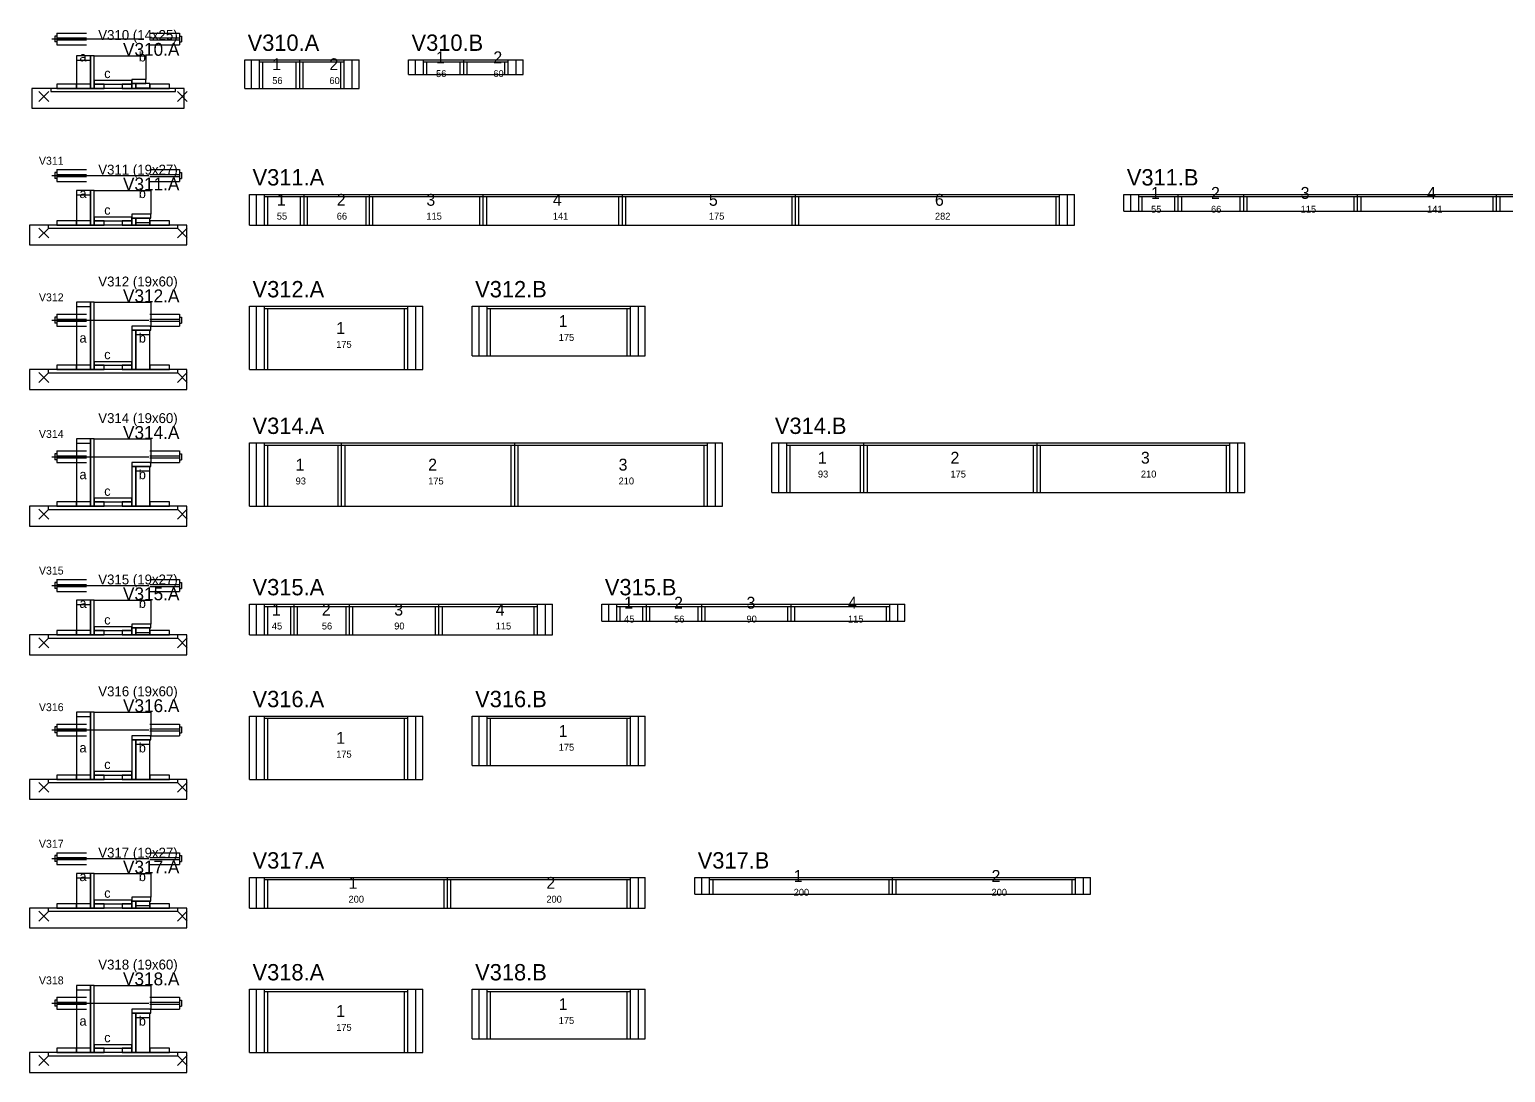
# Model space of a CAD drawing. Header units: metres. Extents: x -10 to 74425, y -2037 to 26.
# Drawn here: x 14770 to 16262, y -2016 to -962 of the extents above; entities that cross this region are included whole.
import ezdxf

# ---------------------------------------------------------------- set-up
doc = ezdxf.new("R2010")
doc.units = ezdxf.units.M
doc.layers.add('LABELS', color=3, linetype='Continuous')
doc.layers.add('VIGAS', color=7, linetype='Continuous')

msp = doc.modelspace()

# ---------------------------------------------------------------- linework, layer by layer
at = {"layer": 'VIGAS'}
for p, q in [((14795, -969), (14795, -975)), ((14797, -969), (14795, -969)), ((14797, -966), (14827, -966)), ((14797, -966), (14797, -978)), ((14891, -966), (14921, -966)), ((14921, -966), (14921, -978)), ((14921, -969), (14923, -969)), ((14923, -969), (14923, -975)), ((14792, -972), (14885, -972)), ((14797, -975), (14795, -975)), ((14797, -971), (14827, -971)), ((14797, -973), (14827, -973)), ((14797, -978), (14827, -978)), ((14891, -971), (14921, -971)), ((14891, -973), (14921, -973)), ((14891, -978), (14921, -978)), ((14921, -975), (14923, -975)), ((14987, -993), (15042.7, -993)), ((14987, -1022), (14987, -993)), ((14994, -1022), (14994, -993)), ((15002, -1022), (15002, -993)), ((15002, -995.2), (15042.7, -995.2)), ((15005.5, -1022), (15005.5, -995.2)), ((15039.2, -1022), (15039.2, -995.2)), ((15042.7, -1022), (15042.7, -993)), ((15042.7, -1022), (15042.7, -993)), ((15042.7, -993), (15102.7, -993)), ((15042.7, -1022), (15042.7, -993)), ((15042.7, -1022), (15042.7, -993)), ((15042.7, -1022), (15042.7, -993)), ((15042.7, -995.2), (15087.7, -995.2)), ((15046.2, -1022), (15046.2, -995.2)), ((15084.2, -1022), (15084.2, -995.2)), ((15087.7, -1022), (15087.7, -993)), ((15095.7, -1022), (15095.7, -993)), ((15102.7, -1022), (15102.7, -993)), ((15152.7, -993), (15208.4, -993)), ((15152.7, -1008), (15152.7, -993)), ((15159.7, -1008), (15159.7, -993)), ((15167.7, -1008), (15167.7, -993)), ((15167.7, -995.2), (15208.4, -995.2)), ((15171.2, -1008), (15171.2, -995.2)), ((15204.9, -1008), (15204.9, -995.2)), ((15208.4, -1008), (15208.4, -993)), ((15208.4, -1008), (15208.4, -993)), ((15208.4, -993), (15268.4, -993)), ((15208.4, -1008), (15208.4, -993)), ((15208.4, -1008), (15208.4, -993)), ((15208.4, -1008), (15208.4, -993)), ((15208.4, -995.2), (15253.4, -995.2)), ((15211.9, -1008), (15211.9, -995.2)), ((15249.9, -1008), (15249.9, -995.2)), ((15253.4, -1008), (15253.4, -993)), ((15261.4, -1008), (15261.4, -993)), ((15268.4, -1008), (15268.4, -993)), ((15152.7, -1008), (15208.4, -1008)), ((15167.7, -1008), (15171.2, -1008)), ((15204.9, -1008), (15208.4, -1008)), ((15208.4, -1008), (15268.4, -1008)), ((15208.4, -1008), (15211.9, -1008)), ((15249.9, -1008), (15253.4, -1008)), ((14779, -1035), (14789, -1025)), ((14779, -1025), (14789, -1035)), ((14919, -1035), (14929, -1025)), ((14919, -1025), (14929, -1035)), ((14987, -1022), (15042.7, -1022)), ((15002, -1022), (15005.5, -1022)), ((15039.2, -1022), (15042.7, -1022)), ((15042.7, -1022), (15102.7, -1022)), ((15042.7, -1022), (15046.2, -1022)), ((15084.2, -1022), (15087.7, -1022)), ((14797, -1104), (14827, -1104)), ((14797, -1104), (14797, -1116)), ((14891, -1104), (14921, -1104)), ((14921, -1104), (14921, -1116)), ((14792, -1110), (14890, -1110)), ((14795, -1107), (14795, -1113)), ((14797, -1107), (14795, -1107)), ((14797, -1113), (14795, -1113)), ((14797, -1109), (14827, -1109)), ((14797, -1111), (14827, -1111)), ((14797, -1116), (14827, -1116)), ((14891, -1109), (14921, -1109)), ((14891, -1111), (14921, -1111)), ((14891, -1116), (14921, -1116)), ((14921, -1107), (14923, -1107)), ((14921, -1113), (14923, -1113)), ((14923, -1107), (14923, -1113)), ((14992, -1129), (15047, -1129)), ((14992, -1160), (14992, -1129)), ((14999, -1160), (14999, -1129)), ((15007, -1160), (15007, -1129)), ((15007, -1131.2), (15047, -1131.2)), ((15010.5, -1160), (15010.5, -1131.2)), ((15043.5, -1160), (15043.5, -1131.2)), ((15047, -1160), (15047, -1129)), ((15047, -1160), (15047, -1129)), ((15047, -1129), (15113.2, -1129)), ((15047, -1160), (15047, -1129)), ((15047, -1160), (15047, -1129)), ((15047, -1160), (15047, -1129)), ((15047, -1131.2), (15113.2, -1131.2)), ((15050.5, -1160), (15050.5, -1131.2)), ((15109.7, -1160), (15109.7, -1131.2)), ((15113.2, -1160), (15113.2, -1129)), ((15113.2, -1160), (15113.2, -1129)), ((15113.2, -1129), (15228.2, -1129)), ((15113.2, -1160), (15113.2, -1129)), ((15113.2, -1160), (15113.2, -1129)), ((15113.2, -1160), (15113.2, -1129)), ((15113.2, -1131.2), (15228.2, -1131.2)), ((15116.7, -1160), (15116.7, -1131.2)), ((15224.7, -1160), (15224.7, -1131.2)), ((15228.2, -1160), (15228.2, -1129)), ((15228.2, -1160), (15228.2, -1129)), ((15228.2, -1129), (15368.8, -1129)), ((15228.2, -1160), (15228.2, -1129)), ((15228.2, -1160), (15228.2, -1129)), ((15228.2, -1160), (15228.2, -1129)), ((15228.2, -1131.2), (15368.8, -1131.2)), ((15231.7, -1160), (15231.7, -1131.2)), ((15365.3, -1160), (15365.3, -1131.2)), ((15368.8, -1160), (15368.8, -1129)), ((15368.8, -1160), (15368.8, -1129)), ((15368.8, -1129), (15543.8, -1129)), ((15368.8, -1160), (15368.8, -1129)), ((15368.8, -1160), (15368.8, -1129)), ((15368.8, -1160), (15368.8, -1129)), ((15368.8, -1131.2), (15543.8, -1131.2)), ((15372.3, -1160), (15372.3, -1131.2)), ((15540.3, -1160), (15540.3, -1131.2)), ((15543.8, -1160), (15543.8, -1129)), ((15543.8, -1160), (15543.8, -1129)), ((15543.8, -1129), (15825.8, -1129)), ((15543.8, -1160), (15543.8, -1129)), ((15543.8, -1160), (15543.8, -1129)), ((15543.8, -1160), (15543.8, -1129)), ((15543.8, -1131.2), (15810.8, -1131.2)), ((15547.3, -1160), (15547.3, -1131.2)), ((15807.3, -1160), (15807.3, -1131.2)), ((15810.8, -1160), (15810.8, -1129)), ((15818.8, -1160), (15818.8, -1129)), ((15825.8, -1160), (15825.8, -1129)), ((15875.8, -1129), (15930.8, -1129)), ((15875.8, -1146), (15875.8, -1129)), ((15882.8, -1146), (15882.8, -1129)), ((15890.8, -1146), (15890.8, -1129)), ((15890.8, -1131.2), (15930.8, -1131.2)), ((15894.3, -1146), (15894.3, -1131.2)), ((15927.3, -1146), (15927.3, -1131.2)), ((15930.8, -1146), (15930.8, -1129)), ((15930.8, -1146), (15930.8, -1129)), ((15930.8, -1129), (15997, -1129)), ((15930.8, -1146), (15930.8, -1129)), ((15930.8, -1146), (15930.8, -1129)), ((15930.8, -1146), (15930.8, -1129)), ((15930.8, -1131.2), (15997, -1131.2)), ((15934.3, -1146), (15934.3, -1131.2)), ((15993.5, -1146), (15993.5, -1131.2)), ((15997, -1146), (15997, -1129)), ((15997, -1146), (15997, -1129)), ((15997, -1129), (16112, -1129)), ((15997, -1146), (15997, -1129)), ((15997, -1146), (15997, -1129)), ((15997, -1146), (15997, -1129)), ((15997, -1131.2), (16112, -1131.2)), ((16000.5, -1146), (16000.5, -1131.2)), ((16108.5, -1146), (16108.5, -1131.2)), ((16112, -1146), (16112, -1129)), ((16112, -1146), (16112, -1129)), ((16112, -1129), (16252.6, -1129)), ((16112, -1146), (16112, -1129)), ((16112, -1146), (16112, -1129)), ((16112, -1146), (16112, -1129)), ((16112, -1131.2), (16252.6, -1131.2)), ((16115.5, -1146), (16115.5, -1131.2)), ((16249.1, -1146), (16249.1, -1131.2)), ((16252.6, -1146), (16252.6, -1129)), ((16252.6, -1146), (16252.6, -1129)), ((16252.6, -1129), (16427.6, -1129)), ((16252.6, -1146), (16252.6, -1129)), ((16252.6, -1146), (16252.6, -1129)), ((16252.6, -1146), (16252.6, -1129)), ((16252.6, -1131.2), (16427.6, -1131.2)), ((16256.1, -1146), (16256.1, -1131.2)), ((15875.8, -1146), (15930.8, -1146)), ((15890.8, -1146), (15894.3, -1146)), ((15927.3, -1146), (15930.8, -1146)), ((15930.8, -1146), (15997, -1146)), ((15930.8, -1146), (15934.3, -1146)), ((15993.5, -1146), (15997, -1146)), ((15997, -1146), (16112, -1146)), ((15997, -1146), (16000.5, -1146)), ((16108.5, -1146), (16112, -1146)), ((16112, -1146), (16252.6, -1146)), ((16112, -1146), (16115.5, -1146)), ((16249.1, -1146), (16252.6, -1146)), ((16252.6, -1146), (16427.6, -1146)), ((16252.6, -1146), (16256.1, -1146)), ((14779, -1173), (14789, -1163)), ((14779, -1163), (14789, -1173)), ((14919, -1173), (14929, -1163)), ((14919, -1163), (14929, -1173)), ((14992, -1160), (15047, -1160)), ((15007, -1160), (15010.5, -1160)), ((15043.5, -1160), (15047, -1160)), ((15047, -1160), (15113.2, -1160)), ((15047, -1160), (15050.5, -1160)), ((15109.7, -1160), (15113.2, -1160)), ((15113.2, -1160), (15228.2, -1160)), ((15113.2, -1160), (15116.7, -1160)), ((15224.7, -1160), (15228.2, -1160)), ((15228.2, -1160), (15368.8, -1160)), ((15228.2, -1160), (15231.7, -1160)), ((15365.3, -1160), (15368.8, -1160)), ((15368.8, -1160), (15543.8, -1160)), ((15368.8, -1160), (15372.3, -1160)), ((15540.3, -1160), (15543.8, -1160)), ((15543.8, -1160), (15825.8, -1160)), ((15543.8, -1160), (15547.3, -1160)), ((15807.3, -1160), (15810.8, -1160)), ((14795, -1253), (14795, -1259)), ((14797, -1253), (14795, -1253)), ((14797, -1250), (14827, -1250)), ((14797, -1250), (14797, -1262)), ((14891, -1250), (14921, -1250)), ((14921, -1250), (14921, -1262)), ((14921, -1253), (14923, -1253)), ((14923, -1253), (14923, -1259)), ((14992, -1242), (15167, -1242)), ((14992, -1306), (14992, -1242)), ((14999, -1306), (14999, -1242)), ((15007, -1306), (15007, -1242)), ((15007, -1244.2), (15152, -1244.2)), ((15010.5, -1306), (15010.5, -1244.2)), ((15148.5, -1306), (15148.5, -1244.2)), ((15152, -1306), (15152, -1242)), ((15160, -1306), (15160, -1242)), ((15167, -1306), (15167, -1242)), ((15217, -1242), (15392, -1242)), ((15217, -1292), (15217, -1242)), ((15224, -1292), (15224, -1242)), ((15232, -1292), (15232, -1242)), ((15232, -1244.2), (15377, -1244.2)), ((15235.5, -1292), (15235.5, -1244.2)), ((15373.5, -1292), (15373.5, -1244.2)), ((15377, -1292), (15377, -1242)), ((15385, -1292), (15385, -1242)), ((15392, -1292), (15392, -1242)), ((14792, -1256), (14890, -1256)), ((14797, -1259), (14795, -1259)), ((14797, -1255), (14827, -1255)), ((14797, -1257), (14827, -1257)), ((14797, -1262), (14827, -1262)), ((14891, -1255), (14921, -1255)), ((14891, -1257), (14921, -1257)), ((14891, -1262), (14921, -1262)), ((14921, -1259), (14923, -1259)), ((15217, -1292), (15392, -1292)), ((15232, -1292), (15235.5, -1292)), ((15373.5, -1292), (15377, -1292)), ((14779, -1319), (14789, -1309)), ((14779, -1309), (14789, -1319)), ((14919, -1319), (14929, -1309)), ((14919, -1309), (14929, -1319)), ((14992, -1306), (15167, -1306)), ((15007, -1306), (15010.5, -1306)), ((15148.5, -1306), (15152, -1306)), ((14992, -1380), (15085, -1380)), ((14992, -1444), (14992, -1380)), ((14999, -1444), (14999, -1380)), ((15007, -1444), (15007, -1380)), ((15007, -1382.2), (15085, -1382.2)), ((15010.5, -1444), (15010.5, -1382.2)), ((15081.5, -1444), (15081.5, -1382.2)), ((15085, -1444), (15085, -1380)), ((15085, -1444), (15085, -1380)), ((15085, -1380), (15260, -1380)), ((15085, -1444), (15085, -1380)), ((15085, -1444), (15085, -1380)), ((15085, -1444), (15085, -1380)), ((15085, -1382.2), (15260, -1382.2)), ((15088.5, -1444), (15088.5, -1382.2)), ((15256.5, -1444), (15256.5, -1382.2)), ((15260, -1444), (15260, -1380)), ((15260, -1444), (15260, -1380)), ((15260, -1380), (15470, -1380)), ((15260, -1444), (15260, -1380)), ((15260, -1444), (15260, -1380)), ((15260, -1444), (15260, -1380)), ((15260, -1382.2), (15455, -1382.2)), ((15263.5, -1444), (15263.5, -1382.2)), ((15451.5, -1444), (15451.5, -1382.2)), ((15455, -1444), (15455, -1380)), ((15463, -1444), (15463, -1380)), ((15470, -1444), (15470, -1380)), ((15520, -1380), (15613, -1380)), ((15520, -1430), (15520, -1380)), ((15527, -1430), (15527, -1380)), ((15535, -1430), (15535, -1380)), ((15535, -1382.2), (15613, -1382.2)), ((15538.5, -1430), (15538.5, -1382.2)), ((15609.5, -1430), (15609.5, -1382.2)), ((15613, -1430), (15613, -1380)), ((15613, -1430), (15613, -1380)), ((15613, -1380), (15788, -1380)), ((15613, -1430), (15613, -1380)), ((15613, -1430), (15613, -1380)), ((15613, -1430), (15613, -1380)), ((15613, -1382.2), (15788, -1382.2)), ((15616.5, -1430), (15616.5, -1382.2)), ((15784.5, -1430), (15784.5, -1382.2)), ((15788, -1430), (15788, -1380)), ((15788, -1430), (15788, -1380)), ((15788, -1380), (15998, -1380)), ((15788, -1430), (15788, -1380)), ((15788, -1430), (15788, -1380)), ((15788, -1430), (15788, -1380)), ((15788, -1382.2), (15983, -1382.2)), ((15791.5, -1430), (15791.5, -1382.2)), ((15979.5, -1430), (15979.5, -1382.2)), ((15983, -1430), (15983, -1380)), ((15991, -1430), (15991, -1380)), ((15998, -1430), (15998, -1380)), ((14792, -1394), (14890, -1394)), ((14795, -1391), (14795, -1397)), ((14797, -1391), (14795, -1391)), ((14797, -1397), (14795, -1397)), ((14797, -1388), (14827, -1388)), ((14797, -1388), (14797, -1400)), ((14797, -1393), (14827, -1393)), ((14797, -1395), (14827, -1395)), ((14797, -1400), (14827, -1400)), ((14891, -1388), (14921, -1388)), ((14891, -1393), (14921, -1393)), ((14891, -1395), (14921, -1395)), ((14891, -1400), (14921, -1400)), ((14921, -1388), (14921, -1400)), ((14921, -1391), (14923, -1391)), ((14921, -1397), (14923, -1397)), ((14923, -1391), (14923, -1397)), ((15520, -1430), (15613, -1430)), ((15535, -1430), (15538.5, -1430)), ((15609.5, -1430), (15613, -1430)), ((15613, -1430), (15788, -1430)), ((15613, -1430), (15616.5, -1430)), ((15784.5, -1430), (15788, -1430)), ((15788, -1430), (15998, -1430)), ((15788, -1430), (15791.5, -1430)), ((15979.5, -1430), (15983, -1430)), ((14779, -1457), (14789, -1447)), ((14779, -1447), (14789, -1457)), ((14919, -1457), (14929, -1447)), ((14919, -1447), (14929, -1457)), ((14992, -1444), (15085, -1444)), ((15007, -1444), (15010.5, -1444)), ((15081.5, -1444), (15085, -1444)), ((15085, -1444), (15260, -1444)), ((15085, -1444), (15088.5, -1444)), ((15256.5, -1444), (15260, -1444)), ((15260, -1444), (15470, -1444)), ((15260, -1444), (15263.5, -1444)), ((15451.5, -1444), (15455, -1444)), ((14795, -1521), (14795, -1527)), ((14797, -1521), (14795, -1521)), ((14797, -1518), (14827, -1518)), ((14797, -1518), (14797, -1530)), ((14891, -1518), (14921, -1518)), ((14921, -1518), (14921, -1530)), ((14921, -1521), (14923, -1521)), ((14923, -1521), (14923, -1527)), ((14792, -1524), (14890, -1524)), ((14797, -1527), (14795, -1527)), ((14797, -1523), (14827, -1523)), ((14797, -1525), (14827, -1525)), ((14797, -1530), (14827, -1530)), ((14891, -1523), (14921, -1523)), ((14891, -1525), (14921, -1525)), ((14891, -1530), (14921, -1530)), ((14921, -1527), (14923, -1527)), ((14992, -1543), (15037, -1543)), ((14992, -1574), (14992, -1543)), ((14999, -1574), (14999, -1543)), ((15007, -1574), (15007, -1543)), ((15007, -1545.2), (15037, -1545.2)), ((15010.5, -1574), (15010.5, -1545.2)), ((15033.5, -1574), (15033.5, -1545.2)), ((15037, -1574), (15037, -1543)), ((15037, -1574), (15037, -1543)), ((15037, -1543), (15093, -1543)), ((15037, -1574), (15037, -1543)), ((15037, -1574), (15037, -1543)), ((15037, -1574), (15037, -1543)), ((15037, -1545.2), (15093, -1545.2)), ((15040.5, -1574), (15040.5, -1545.2)), ((15089.5, -1574), (15089.5, -1545.2)), ((15093, -1574), (15093, -1543)), ((15093, -1574), (15093, -1543)), ((15093, -1543), (15183.4, -1543)), ((15093, -1574), (15093, -1543)), ((15093, -1574), (15093, -1543)), ((15093, -1574), (15093, -1543)), ((15093, -1545.2), (15183.4, -1545.2)), ((15096.5, -1574), (15096.5, -1545.2)), ((15179.9, -1574), (15179.9, -1545.2)), ((15183.4, -1574), (15183.4, -1543)), ((15183.4, -1574), (15183.4, -1543)), ((15183.4, -1543), (15298.1, -1543)), ((15183.4, -1574), (15183.4, -1543)), ((15183.4, -1574), (15183.4, -1543)), ((15183.4, -1574), (15183.4, -1543)), ((15183.4, -1545.2), (15283.1, -1545.2)), ((15186.9, -1574), (15186.9, -1545.2)), ((15279.6, -1574), (15279.6, -1545.2)), ((15283.1, -1574), (15283.1, -1543)), ((15291.1, -1574), (15291.1, -1543)), ((15298.1, -1574), (15298.1, -1543)), ((15348.1, -1543), (15393.1, -1543)), ((15348.1, -1560), (15348.1, -1543)), ((15355.1, -1560), (15355.1, -1543)), ((15363.1, -1560), (15363.1, -1543)), ((15363.1, -1545.2), (15393.1, -1545.2)), ((15366.6, -1560), (15366.6, -1545.2)), ((15389.6, -1560), (15389.6, -1545.2)), ((15393.1, -1560), (15393.1, -1543)), ((15393.1, -1560), (15393.1, -1543)), ((15393.1, -1543), (15449.1, -1543)), ((15393.1, -1560), (15393.1, -1543)), ((15393.1, -1560), (15393.1, -1543)), ((15393.1, -1560), (15393.1, -1543)), ((15393.1, -1545.2), (15449.1, -1545.2)), ((15396.6, -1560), (15396.6, -1545.2)), ((15445.6, -1560), (15445.6, -1545.2)), ((15449.1, -1560), (15449.1, -1543)), ((15449.1, -1560), (15449.1, -1543)), ((15449.1, -1543), (15539.5, -1543)), ((15449.1, -1560), (15449.1, -1543)), ((15449.1, -1560), (15449.1, -1543)), ((15449.1, -1560), (15449.1, -1543)), ((15449.1, -1545.2), (15539.5, -1545.2)), ((15452.6, -1560), (15452.6, -1545.2)), ((15536, -1560), (15536, -1545.2)), ((15539.5, -1560), (15539.5, -1543)), ((15539.5, -1560), (15539.5, -1543)), ((15539.5, -1543), (15654.2, -1543)), ((15539.5, -1560), (15539.5, -1543)), ((15539.5, -1560), (15539.5, -1543)), ((15539.5, -1560), (15539.5, -1543)), ((15539.5, -1545.2), (15639.2, -1545.2)), ((15543, -1560), (15543, -1545.2)), ((15635.7, -1560), (15635.7, -1545.2)), ((15639.2, -1560), (15639.2, -1543)), ((15647.2, -1560), (15647.2, -1543)), ((15654.2, -1560), (15654.2, -1543)), ((15348.1, -1560), (15393.1, -1560)), ((15363.1, -1560), (15366.6, -1560)), ((15389.6, -1560), (15393.1, -1560)), ((15393.1, -1560), (15449.1, -1560)), ((15393.1, -1560), (15396.6, -1560)), ((15445.6, -1560), (15449.1, -1560)), ((15449.1, -1560), (15539.5, -1560)), ((15449.1, -1560), (15452.6, -1560)), ((15536, -1560), (15539.5, -1560)), ((15539.5, -1560), (15654.2, -1560)), ((15539.5, -1560), (15543, -1560)), ((15635.7, -1560), (15639.2, -1560)), ((14779, -1587), (14789, -1577)), ((14779, -1577), (14789, -1587)), ((14919, -1587), (14929, -1577)), ((14919, -1577), (14929, -1587)), ((14992, -1574), (15037, -1574)), ((15007, -1574), (15010.5, -1574)), ((15033.5, -1574), (15037, -1574)), ((15037, -1574), (15093, -1574)), ((15037, -1574), (15040.5, -1574)), ((15089.5, -1574), (15093, -1574)), ((15093, -1574), (15183.4, -1574)), ((15093, -1574), (15096.5, -1574)), ((15179.9, -1574), (15183.4, -1574)), ((15183.4, -1574), (15298.1, -1574)), ((15183.4, -1574), (15186.9, -1574)), ((15279.6, -1574), (15283.1, -1574)), ((14992, -1656), (15167, -1656)), ((14992, -1720), (14992, -1656)), ((14999, -1720), (14999, -1656)), ((15007, -1720), (15007, -1656)), ((15152, -1720), (15152, -1656)), ((15160, -1720), (15160, -1656)), ((15167, -1720), (15167, -1656)), ((15217, -1656), (15392, -1656)), ((15217, -1706), (15217, -1656)), ((15224, -1706), (15224, -1656)), ((15232, -1706), (15232, -1656)), ((15377, -1706), (15377, -1656)), ((15385, -1706), (15385, -1656)), ((15392, -1706), (15392, -1656)), ((14792, -1670), (14890, -1670)), ((14795, -1667), (14795, -1673)), ((14797, -1667), (14795, -1667)), ((14797, -1664), (14827, -1664)), ((14797, -1664), (14797, -1676)), ((14797, -1669), (14827, -1669)), ((14797, -1671), (14827, -1671)), ((14891, -1664), (14921, -1664)), ((14891, -1669), (14921, -1669)), ((14891, -1671), (14921, -1671)), ((14921, -1664), (14921, -1676)), ((14921, -1667), (14923, -1667)), ((14923, -1667), (14923, -1673)), ((15007, -1658.2), (15152, -1658.2)), ((15010.5, -1720), (15010.5, -1658.2)), ((15148.5, -1720), (15148.5, -1658.2)), ((15232, -1658.2), (15377, -1658.2)), ((15235.5, -1706), (15235.5, -1658.2)), ((15373.5, -1706), (15373.5, -1658.2)), ((14797, -1673), (14795, -1673)), ((14797, -1676), (14827, -1676)), ((14891, -1676), (14921, -1676)), ((14921, -1673), (14923, -1673)), ((15217, -1706), (15392, -1706)), ((15232, -1706), (15235.5, -1706)), ((15373.5, -1706), (15377, -1706)), ((14779, -1733), (14789, -1723)), ((14779, -1723), (14789, -1733)), ((14919, -1733), (14929, -1723)), ((14919, -1723), (14929, -1733)), ((14992, -1720), (15167, -1720)), ((15007, -1720), (15010.5, -1720)), ((15148.5, -1720), (15152, -1720)), ((14792, -1800), (14890, -1800)), ((14795, -1797), (14795, -1803)), ((14797, -1797), (14795, -1797)), ((14797, -1803), (14795, -1803)), ((14797, -1794), (14827, -1794)), ((14797, -1794), (14797, -1806)), ((14797, -1799), (14827, -1799)), ((14797, -1801), (14827, -1801)), ((14891, -1794), (14921, -1794)), ((14891, -1799), (14921, -1799)), ((14891, -1801), (14921, -1801)), ((14921, -1794), (14921, -1806)), ((14921, -1797), (14923, -1797)), ((14921, -1803), (14923, -1803)), ((14923, -1797), (14923, -1803)), ((14797, -1806), (14827, -1806)), ((14891, -1806), (14921, -1806)), ((14992, -1819), (15192, -1819)), ((14992, -1850), (14992, -1819)), ((14999, -1850), (14999, -1819)), ((15007, -1850), (15007, -1819)), ((15192, -1850), (15192, -1819)), ((15192, -1850), (15192, -1819)), ((15192, -1819), (15392, -1819)), ((15192, -1850), (15192, -1819)), ((15192, -1850), (15192, -1819)), ((15192, -1850), (15192, -1819)), ((15377, -1850), (15377, -1819)), ((15385, -1850), (15385, -1819)), ((15392, -1850), (15392, -1819)), ((15442, -1819), (15642, -1819)), ((15442, -1836), (15442, -1819)), ((15449, -1836), (15449, -1819)), ((15457, -1836), (15457, -1819)), ((15642, -1836), (15642, -1819)), ((15642, -1836), (15642, -1819)), ((15642, -1819), (15842, -1819)), ((15642, -1836), (15642, -1819)), ((15642, -1836), (15642, -1819)), ((15642, -1836), (15642, -1819)), ((15827, -1836), (15827, -1819)), ((15835, -1836), (15835, -1819)), ((15842, -1836), (15842, -1819)), ((15007, -1821.2), (15192, -1821.2)), ((15010.5, -1850), (15010.5, -1821.2)), ((15188.5, -1850), (15188.5, -1821.2)), ((15192, -1821.2), (15377, -1821.2)), ((15195.5, -1850), (15195.5, -1821.2)), ((15373.5, -1850), (15373.5, -1821.2)), ((15457, -1821.2), (15642, -1821.2)), ((15460.5, -1836), (15460.5, -1821.2)), ((15638.5, -1836), (15638.5, -1821.2)), ((15642, -1821.2), (15827, -1821.2)), ((15645.5, -1836), (15645.5, -1821.2)), ((15823.5, -1836), (15823.5, -1821.2)), ((14992, -1850), (15192, -1850)), ((15007, -1850), (15010.5, -1850)), ((15188.5, -1850), (15192, -1850)), ((15192, -1850), (15392, -1850)), ((15192, -1850), (15195.5, -1850)), ((15373.5, -1850), (15377, -1850)), ((15442, -1836), (15642, -1836)), ((15457, -1836), (15460.5, -1836)), ((15638.5, -1836), (15642, -1836)), ((15642, -1836), (15842, -1836)), ((15642, -1836), (15645.5, -1836)), ((15823.5, -1836), (15827, -1836)), ((14779, -1863), (14789, -1853)), ((14779, -1853), (14789, -1863)), ((14919, -1863), (14929, -1853)), ((14919, -1853), (14929, -1863)), ((14992, -1932), (15167, -1932)), ((14992, -1996), (14992, -1932)), ((14999, -1996), (14999, -1932)), ((15007, -1996), (15007, -1932)), ((15007, -1934.2), (15152, -1934.2)), ((15010.5, -1996), (15010.5, -1934.2)), ((15148.5, -1996), (15148.5, -1934.2)), ((15152, -1996), (15152, -1932)), ((15160, -1996), (15160, -1932)), ((15167, -1996), (15167, -1932)), ((15217, -1932), (15392, -1932)), ((15217, -1982), (15217, -1932)), ((15224, -1982), (15224, -1932)), ((15232, -1982), (15232, -1932)), ((15232, -1934.2), (15377, -1934.2)), ((15235.5, -1982), (15235.5, -1934.2)), ((15373.5, -1982), (15373.5, -1934.2)), ((15377, -1982), (15377, -1932)), ((15385, -1982), (15385, -1932)), ((15392, -1982), (15392, -1932)), ((14792, -1946), (14890, -1946)), ((14795, -1943), (14795, -1949)), ((14797, -1943), (14795, -1943)), ((14797, -1949), (14795, -1949)), ((14797, -1940), (14827, -1940)), ((14797, -1940), (14797, -1952)), ((14797, -1945), (14827, -1945)), ((14797, -1947), (14827, -1947)), ((14797, -1952), (14827, -1952)), ((14891, -1940), (14921, -1940)), ((14891, -1945), (14921, -1945)), ((14891, -1947), (14921, -1947)), ((14891, -1952), (14921, -1952)), ((14921, -1940), (14921, -1952)), ((14921, -1943), (14923, -1943)), ((14921, -1949), (14923, -1949)), ((14923, -1943), (14923, -1949)), ((15217, -1982), (15392, -1982)), ((15232, -1982), (15235.5, -1982)), ((15373.5, -1982), (15377, -1982)), ((14779, -2009), (14789, -1999)), ((14779, -1999), (14789, -2009)), ((14919, -2009), (14929, -1999)), ((14919, -1999), (14929, -2009)), ((14992, -1996), (15167, -1996)), ((15007, -1996), (15010.5, -1996)), ((15148.5, -1996), (15152, -1996))]:
    msp.add_line(p, q, dxfattribs=at)
for points in [[(14817, -1022), (14831, -1022), (14831, -989), (14817, -989)], [(14817, -993.4), (14831, -993.4), (14831, -989), (14817, -989)], [(14831, -1022), (14835, -1022), (14835, -989), (14831, -989)], [(14835, -1014), (14835, -989), (14887, -989), (14887, -1013), (14873, -1013), (14873, -1014)], [(14835, -1017.6), (14873, -1017.6), (14873, -1014), (14835, -1014)], [(14873, -1017), (14887, -1017), (14887, -1013), (14873, -1013)], [(14772, -1042), (14926, -1042), (14926, -1022), (14772, -1022)], [(14791, -1025.2), (14917, -1025.2), (14917, -1022), (14791, -1022)], [(14797, -1022), (14817, -1022), (14817, -1017.6), (14797, -1017.6)], [(14817, -1022), (14831, -1022), (14831, -1017.6), (14817, -1017.6)], [(14835, -1022), (14845, -1022), (14845, -1017.6), (14835, -1017.6)], [(14863, -1022), (14873, -1022), (14873, -1017.6), (14863, -1017.6)], [(14873, -1022), (14877, -1022), (14877, -1017), (14873, -1017)], [(14877, -1022), (14891, -1022), (14891, -1017), (14877, -1017)], [(14877, -1021.4), (14891, -1021.4), (14891, -1017), (14877, -1017)], [(14891, -1022), (14911, -1022), (14911, -1017.6), (14891, -1017.6)], [(14817, -1160), (14831, -1160), (14831, -1125), (14817, -1125)], [(14817, -1129.4), (14831, -1129.4), (14831, -1125), (14817, -1125)], [(14831, -1160), (14835, -1160), (14835, -1125), (14831, -1125)], [(14835, -1152), (14835, -1125), (14892, -1125), (14892, -1149), (14873, -1149), (14873, -1152)], [(14769.5, -1180), (14928.5, -1180), (14928.5, -1160), (14769.5, -1160)], [(14788.5, -1163.2), (14919.5, -1163.2), (14919.5, -1160), (14788.5, -1160)], [(14797, -1160), (14817, -1160), (14817, -1155.6), (14797, -1155.6)], [(14817, -1160), (14831, -1160), (14831, -1155.6), (14817, -1155.6)], [(14835, -1155.6), (14873, -1155.6), (14873, -1152), (14835, -1152)], [(14835, -1160), (14845, -1160), (14845, -1155.6), (14835, -1155.6)], [(14863, -1160), (14873, -1160), (14873, -1155.6), (14863, -1155.6)], [(14873, -1153), (14892, -1153), (14892, -1149), (14873, -1149)], [(14873, -1160), (14877, -1160), (14877, -1153), (14873, -1153)], [(14877, -1160), (14891, -1160), (14891, -1153), (14877, -1153)], [(14877, -1157.4), (14891, -1157.4), (14891, -1153), (14877, -1153)], [(14891, -1160), (14911, -1160), (14911, -1155.6), (14891, -1155.6)], [(14817, -1306), (14831, -1306), (14831, -1238), (14817, -1238)], [(14817, -1242.4), (14831, -1242.4), (14831, -1238), (14817, -1238)], [(14831, -1306), (14835, -1306), (14835, -1238), (14831, -1238)], [(14835, -1298), (14835, -1238), (14892, -1238), (14892, -1262), (14873, -1262), (14873, -1298)], [(14873, -1266), (14892, -1266), (14892, -1262), (14873, -1262)], [(14873, -1306), (14877, -1306), (14877, -1266), (14873, -1266)], [(14877, -1306), (14891, -1306), (14891, -1266), (14877, -1266)], [(14877, -1270.4), (14891, -1270.4), (14891, -1266), (14877, -1266)], [(14835, -1301.6), (14873, -1301.6), (14873, -1298), (14835, -1298)], [(14769.5, -1326), (14928.5, -1326), (14928.5, -1306), (14769.5, -1306)], [(14788.5, -1309.2), (14919.5, -1309.2), (14919.5, -1306), (14788.5, -1306)], [(14797, -1306), (14817, -1306), (14817, -1301.6), (14797, -1301.6)], [(14817, -1306), (14831, -1306), (14831, -1301.6), (14817, -1301.6)], [(14835, -1306), (14845, -1306), (14845, -1301.6), (14835, -1301.6)], [(14863, -1306), (14873, -1306), (14873, -1301.6), (14863, -1301.6)], [(14891, -1306), (14911, -1306), (14911, -1301.6), (14891, -1301.6)], [(14817, -1444), (14831, -1444), (14831, -1376), (14817, -1376)], [(14817, -1380.4), (14831, -1380.4), (14831, -1376), (14817, -1376)], [(14831, -1444), (14835, -1444), (14835, -1376), (14831, -1376)], [(14835, -1436), (14835, -1376), (14892, -1376), (14892, -1400), (14873, -1400), (14873, -1436)], [(14873, -1404), (14892, -1404), (14892, -1400), (14873, -1400)], [(14873, -1444), (14877, -1444), (14877, -1404), (14873, -1404)], [(14877, -1444), (14891, -1444), (14891, -1404), (14877, -1404)], [(14877, -1408.4), (14891, -1408.4), (14891, -1404), (14877, -1404)], [(14769.5, -1464), (14928.5, -1464), (14928.5, -1444), (14769.5, -1444)], [(14788.5, -1447.2), (14919.5, -1447.2), (14919.5, -1444), (14788.5, -1444)], [(14797, -1444), (14817, -1444), (14817, -1439.6), (14797, -1439.6)], [(14817, -1444), (14831, -1444), (14831, -1439.6), (14817, -1439.6)], [(14835, -1439.6), (14873, -1439.6), (14873, -1436), (14835, -1436)], [(14835, -1444), (14845, -1444), (14845, -1439.6), (14835, -1439.6)], [(14863, -1444), (14873, -1444), (14873, -1439.6), (14863, -1439.6)], [(14891, -1444), (14911, -1444), (14911, -1439.6), (14891, -1439.6)], [(14817, -1574), (14831, -1574), (14831, -1539), (14817, -1539)], [(14817, -1543.4), (14831, -1543.4), (14831, -1539), (14817, -1539)], [(14831, -1574), (14835, -1574), (14835, -1539), (14831, -1539)], [(14835, -1566), (14835, -1539), (14892, -1539), (14892, -1563), (14873, -1563), (14873, -1566)], [(14835, -1569.6), (14873, -1569.6), (14873, -1566), (14835, -1566)], [(14873, -1567), (14892, -1567), (14892, -1563), (14873, -1563)], [(14769.5, -1594), (14928.5, -1594), (14928.5, -1574), (14769.5, -1574)], [(14788.5, -1577.2), (14919.5, -1577.2), (14919.5, -1574), (14788.5, -1574)], [(14797, -1574), (14817, -1574), (14817, -1569.6), (14797, -1569.6)], [(14817, -1574), (14831, -1574), (14831, -1569.6), (14817, -1569.6)], [(14835, -1574), (14845, -1574), (14845, -1569.6), (14835, -1569.6)], [(14863, -1574), (14873, -1574), (14873, -1569.6), (14863, -1569.6)], [(14873, -1574), (14877, -1574), (14877, -1567), (14873, -1567)], [(14877, -1574), (14891, -1574), (14891, -1567), (14877, -1567)], [(14877, -1571.4), (14891, -1571.4), (14891, -1567), (14877, -1567)], [(14891, -1574), (14911, -1574), (14911, -1569.6), (14891, -1569.6)], [(14817, -1720), (14831, -1720), (14831, -1652), (14817, -1652)], [(14817, -1656.4), (14831, -1656.4), (14831, -1652), (14817, -1652)], [(14831, -1720), (14835, -1720), (14835, -1652), (14831, -1652)], [(14835, -1712), (14835, -1652), (14892, -1652), (14892, -1676), (14873, -1676), (14873, -1712)], [(14873, -1680), (14892, -1680), (14892, -1676), (14873, -1676)], [(14873, -1720), (14877, -1720), (14877, -1680), (14873, -1680)], [(14877, -1720), (14891, -1720), (14891, -1680), (14877, -1680)], [(14877, -1684.4), (14891, -1684.4), (14891, -1680), (14877, -1680)], [(14797, -1720), (14817, -1720), (14817, -1715.6), (14797, -1715.6)], [(14817, -1720), (14831, -1720), (14831, -1715.6), (14817, -1715.6)], [(14835, -1715.6), (14873, -1715.6), (14873, -1712), (14835, -1712)], [(14835, -1720), (14845, -1720), (14845, -1715.6), (14835, -1715.6)], [(14863, -1720), (14873, -1720), (14873, -1715.6), (14863, -1715.6)], [(14891, -1720), (14911, -1720), (14911, -1715.6), (14891, -1715.6)], [(14769.5, -1740), (14928.5, -1740), (14928.5, -1720), (14769.5, -1720)], [(14788.5, -1723.2), (14919.5, -1723.2), (14919.5, -1720), (14788.5, -1720)], [(14817, -1850), (14831, -1850), (14831, -1815), (14817, -1815)], [(14817, -1819.4), (14831, -1819.4), (14831, -1815), (14817, -1815)], [(14831, -1850), (14835, -1850), (14835, -1815), (14831, -1815)], [(14835, -1842), (14835, -1815), (14892, -1815), (14892, -1839), (14873, -1839), (14873, -1842)], [(14769.5, -1870), (14928.5, -1870), (14928.5, -1850), (14769.5, -1850)], [(14788.5, -1853.2), (14919.5, -1853.2), (14919.5, -1850), (14788.5, -1850)], [(14797, -1850), (14817, -1850), (14817, -1845.6), (14797, -1845.6)], [(14817, -1850), (14831, -1850), (14831, -1845.6), (14817, -1845.6)], [(14835, -1845.6), (14873, -1845.6), (14873, -1842), (14835, -1842)], [(14835, -1850), (14845, -1850), (14845, -1845.6), (14835, -1845.6)], [(14863, -1850), (14873, -1850), (14873, -1845.6), (14863, -1845.6)], [(14873, -1843), (14892, -1843), (14892, -1839), (14873, -1839)], [(14873, -1850), (14877, -1850), (14877, -1843), (14873, -1843)], [(14877, -1850), (14891, -1850), (14891, -1843), (14877, -1843)], [(14877, -1847.4), (14891, -1847.4), (14891, -1843), (14877, -1843)], [(14891, -1850), (14911, -1850), (14911, -1845.6), (14891, -1845.6)], [(14817, -1996), (14831, -1996), (14831, -1928), (14817, -1928)], [(14817, -1932.4), (14831, -1932.4), (14831, -1928), (14817, -1928)], [(14831, -1996), (14835, -1996), (14835, -1928), (14831, -1928)], [(14835, -1988), (14835, -1928), (14892, -1928), (14892, -1952), (14873, -1952), (14873, -1988)], [(14873, -1956), (14892, -1956), (14892, -1952), (14873, -1952)], [(14873, -1996), (14877, -1996), (14877, -1956), (14873, -1956)], [(14877, -1996), (14891, -1996), (14891, -1956), (14877, -1956)], [(14877, -1960.4), (14891, -1960.4), (14891, -1956), (14877, -1956)], [(14769.5, -2016), (14928.5, -2016), (14928.5, -1996), (14769.5, -1996)], [(14788.5, -1999.2), (14919.5, -1999.2), (14919.5, -1996), (14788.5, -1996)], [(14797, -1996), (14817, -1996), (14817, -1991.6), (14797, -1991.6)], [(14817, -1996), (14831, -1996), (14831, -1991.6), (14817, -1991.6)], [(14835, -1991.6), (14873, -1991.6), (14873, -1988), (14835, -1988)], [(14835, -1996), (14845, -1996), (14845, -1991.6), (14835, -1991.6)], [(14863, -1996), (14873, -1996), (14873, -1991.6), (14863, -1991.6)], [(14891, -1996), (14911, -1996), (14911, -1991.6), (14891, -1991.6)]]:
    msp.add_lwpolyline(points, close=True, dxfattribs=at)

# ---------------------------------------------------------------- texts
at = {"layer": 'LABELS'}
for s, p in [('V311', (14779, -1099)), ('V312', (14779, -1237)), ('V314', (14779, -1375)), ('V315', (14779, -1513)), ('V316', (14779, -1651)), ('V317', (14779, -1789)), ('V318', (14779, -1927))]:
    msp.add_text(s, height=8, dxfattribs=at).set_placement(p)
at = {"layer": 'VIGAS'}
for s, height, p in [('V310 (14x25)', 10, (14839, -973)), ('V310.A', 16.5, (14990, -984)), ('V310.B', 16.5, (15155.7, -984)), ('V310.A', 13, (14864, -989)), ('b', 9.6, (14880, -994.7)), ('1', 12, (15180.5, -996.5)), ('2', 12, (15238.4, -996.5)), ('a', 9.6, (14820, -994.7)), ('1', 12, (15014.9, -1003.5)), ('2', 12, (15072.7, -1003.5)), ('c', 9.6, (14845, -1011.5)), ('56', 7, (15014.9, -1017.5)), ('60', 7, (15072.7, -1017.5)), ('56', 7, (15180.5, -1010.5)), ('60', 7, (15238.4, -1010.5)), ('V311 (19x27)', 10, (14839, -1109)), ('V311.A', 16.5, (14995, -1120)), ('V311.B', 16.5, (15878.8, -1120)), ('V311.A', 13, (14864, -1125)), ('a', 9.6, (14820, -1132.7)), ('b', 9.6, (14880, -1132.7)), ('1', 12, (15019.5, -1140.5)), ('2', 12, (15080.1, -1140.5)), ('3', 12, (15170.7, -1140.5)), ('4', 12, (15298.5, -1140.5)), ('5', 12, (15456.3, -1140.5)), ('6', 12, (15684.8, -1140.5)), ('1', 12, (15903.3, -1133.5)), ('2', 12, (15963.9, -1133.5)), ('3', 12, (16054.5, -1133.5)), ('4', 12, (16182.3, -1133.5)), ('c', 9.6, (14845, -1149.5)), ('55', 7, (15019.5, -1154.5)), ('66', 7, (15080.1, -1154.5)), ('115', 7, (15170.7, -1154.5)), ('141', 7, (15298.5, -1154.5)), ('175', 7, (15456.3, -1154.5)), ('282', 7, (15684.8, -1154.5)), ('55', 7, (15903.3, -1147.5)), ('66', 7, (15963.9, -1147.5)), ('115', 7, (16054.5, -1147.5)), ('141', 7, (16182.3, -1147.5)), ('V312 (19x60)', 10, (14839, -1222)), ('V312.A', 16.5, (14995, -1233)), ('V312.B', 16.5, (15220, -1233)), ('V312.A', 13, (14864, -1238)), ('1', 12, (15304.5, -1263)), ('1', 12, (15079.5, -1270)), ('a', 9.6, (14820, -1278.7)), ('b', 9.6, (14880, -1278.7)), ('175', 7, (15079.5, -1284)), ('175', 7, (15304.5, -1277)), ('c', 9.6, (14845, -1295.5)), ('V314 (19x60)', 10, (14839, -1360)), ('V314.A', 16.5, (14995, -1371)), ('V314.B', 16.5, (15523, -1371)), ('V314.A', 13, (14864, -1376)), ('1', 12, (15038.5, -1408)), ('2', 12, (15172.5, -1408)), ('3', 12, (15365, -1408)), ('1', 12, (15566.5, -1401)), ('2', 12, (15700.5, -1401)), ('3', 12, (15893, -1401)), ('a', 9.6, (14820, -1416.7)), ('b', 9.6, (14880, -1416.7)), ('93', 7, (15038.5, -1422)), ('175', 7, (15172.5, -1422)), ('210', 7, (15365, -1422)), ('93', 7, (15566.5, -1415)), ('175', 7, (15700.5, -1415)), ('210', 7, (15893, -1415)), ('c', 9.6, (14845, -1433.5)), ('V315 (19x27)', 10, (14839, -1523)), ('V315.A', 16.5, (14995, -1534)), ('V315.B', 16.5, (15351.1, -1534)), ('V315.A', 13, (14864, -1539)), ('b', 9.6, (14880, -1546.7)), ('1', 12, (15370.6, -1547.5)), ('2', 12, (15421.1, -1547.5)), ('3', 12, (15494.3, -1547.5)), ('4', 12, (15596.9, -1547.5)), ('a', 9.6, (14820, -1546.7)), ('1', 12, (15014.5, -1554.5)), ('2', 12, (15065, -1554.5)), ('3', 12, (15138.2, -1554.5)), ('4', 12, (15240.8, -1554.5)), ('c', 9.6, (14845, -1563.5)), ('45', 7, (15014.5, -1568.5)), ('56', 7, (15065, -1568.5)), ('90', 7, (15138.2, -1568.5)), ('115', 7, (15240.8, -1568.5)), ('45', 7, (15370.6, -1561.5)), ('56', 7, (15421.1, -1561.5)), ('90', 7, (15494.3, -1561.5)), ('115', 7, (15596.9, -1561.5)), ('V316 (19x60)', 10, (14839, -1636)), ('V316.A', 13, (14864, -1652)), ('V316.A', 16.5, (14995, -1647)), ('V316.B', 16.5, (15220, -1647)), ('1', 12, (15304.5, -1677)), ('a', 9.6, (14820, -1692.7)), ('b', 9.6, (14880, -1692.7)), ('1', 12, (15079.5, -1684)), ('175', 7, (15304.5, -1691)), ('175', 7, (15079.5, -1698)), ('c', 9.6, (14845, -1709.5)), ('V317 (19x27)', 10, (14839, -1799)), ('V317.A', 13, (14864, -1815)), ('V317.A', 16.5, (14995, -1810)), ('V317.B', 16.5, (15445, -1810)), ('a', 9.6, (14820, -1822.7)), ('b', 9.6, (14880, -1822.7)), ('1', 12, (15092, -1830.5)), ('2', 12, (15292, -1830.5)), ('1', 12, (15542, -1823.5)), ('2', 12, (15742, -1823.5)), ('c', 9.6, (14845, -1839.5)), ('200', 7, (15542, -1837.5)), ('200', 7, (15742, -1837.5)), ('200', 7, (15092, -1844.5)), ('200', 7, (15292, -1844.5)), ('V318 (19x60)', 10, (14839, -1912)), ('V318.A', 16.5, (14995, -1923)), ('V318.B', 16.5, (15220, -1923)), ('V318.A', 13, (14864, -1928)), ('1', 12, (15079.5, -1960)), ('1', 12, (15304.5, -1953)), ('a', 9.6, (14820, -1968.7)), ('b', 9.6, (14880, -1968.7)), ('175', 7, (15079.5, -1974)), ('175', 7, (15304.5, -1967)), ('c', 9.6, (14845, -1985.5))]:
    msp.add_text(s, height=height, dxfattribs=at).set_placement(p)

doc.saveas('drawing.dxf')
